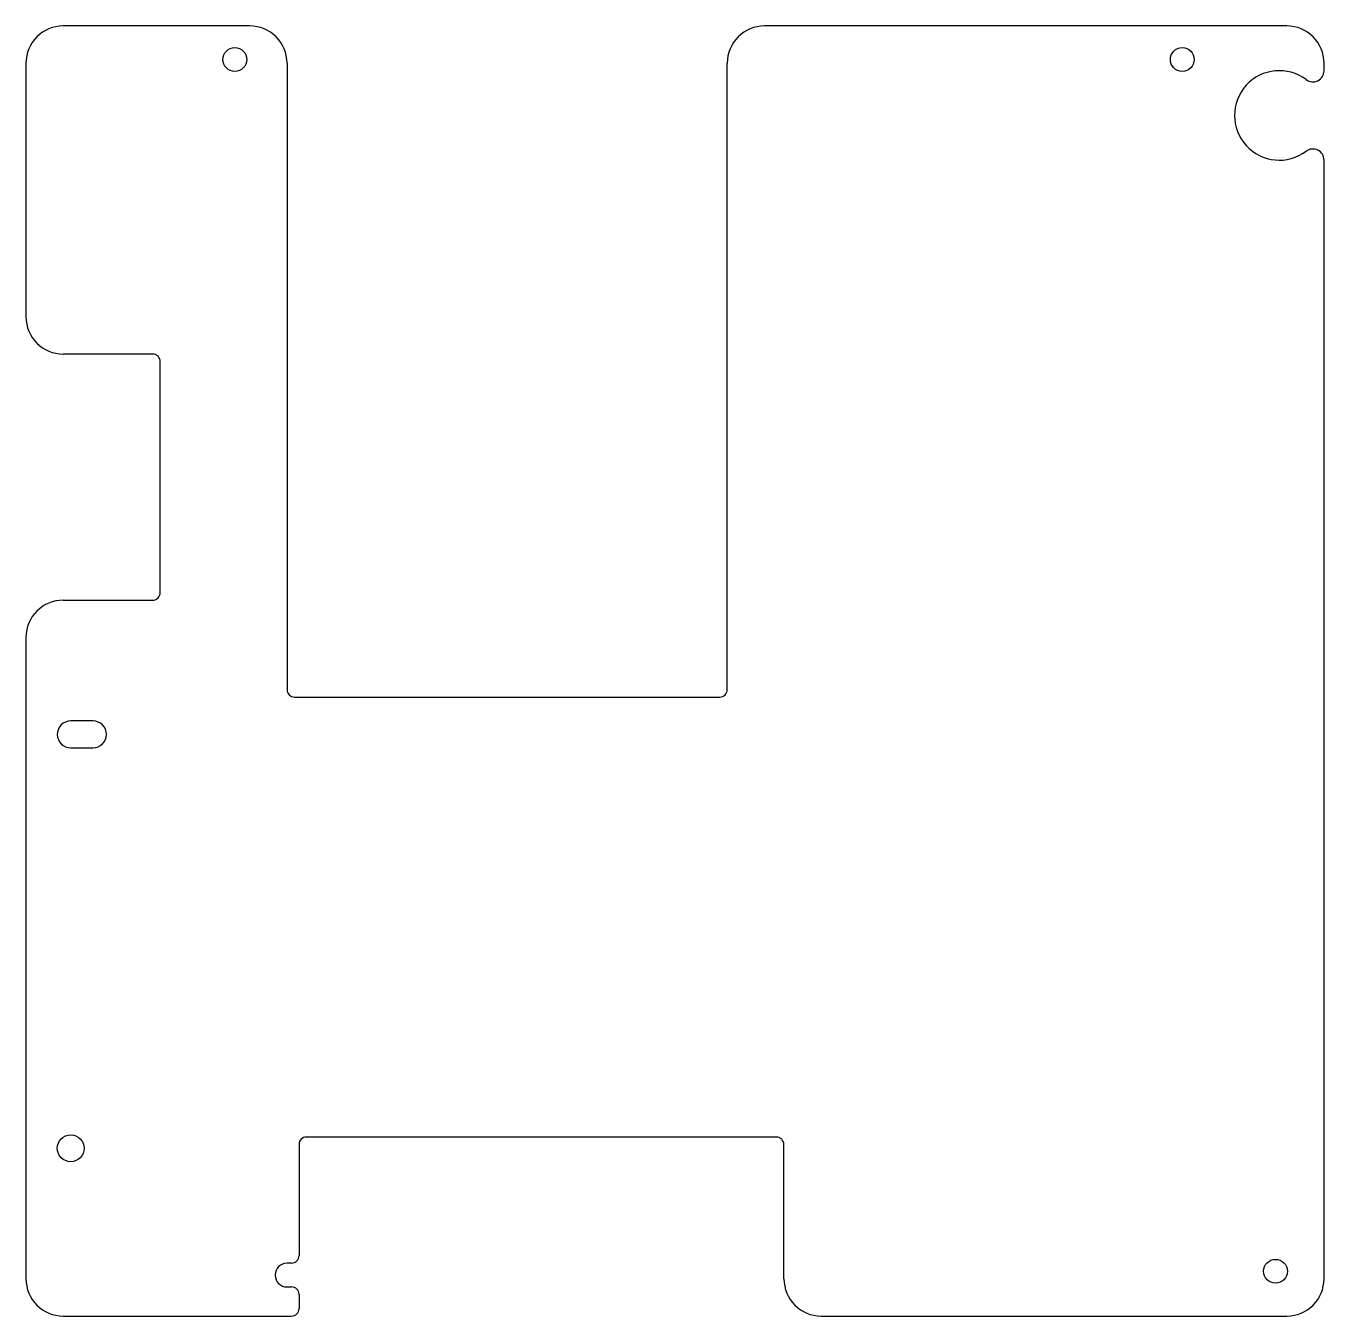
# Model space of a CAD drawing. Header units: millimetres. Extents: x 0 to 174, y -173 to 0.
import ezdxf

# ---------------------------------------------------------------- set-up
doc = ezdxf.new("R2010")
doc.units = ezdxf.units.MM

msp = doc.modelspace()

# ---------------------------------------------------------------- linework, layer by layer
at = {"color": 7, "linetype": 'Continuous', "lineweight": 25}
for p, q in [((30, 0), (5, 0)), ((169, 0), (99, 0)), ((0, -5), (0, -39)), ((35, -5), (35, -89)), ((94, -89), (94, -5)), ((174, -6), (174, -5)), ((174, -168), (174, -18)), ((17, -44), (5, -44)), ((18, -76), (18, -45)), ((5, -77), (17, -77)), ((0, -82), (0, -168)), ((36, -90), (93, -90)), ((9, -93.2), (6, -93.2)), ((6, -96.8), (9, -96.8)), ((100.6, -149), (37.6, -149)), ((36.6, -150), (36.6, -164.9)), ((101.6, -168), (101.6, -150)), ((35.6, -165.9), (35, -165.9)), ((35, -169.1), (35.6, -169.1)), ((36.6, -170.1), (36.6, -172)), ((5, -173), (35.6, -173)), ((106.6, -173), (169, -173))]:
    msp.add_line(p, q, dxfattribs=at)
for centre, radius in [((28, -4.5), 1.6), ((155, -4.5), 1.6), ((6, -150.5), 1.8), ((167.5, -167), 1.6)]:
    msp.add_circle(centre, radius, dxfattribs=at)
for centre, radius, start, end in [((5, -5), 5, 90, 180), ((30, -5), 5, 0, 90), ((99, -5), 5, 90, 180), ((169, -5), 5, 0, 90), ((168, -12), 6, 53.1301, 306.8699), ((172.5, -6), 1.5, 233.1301, 0), ((172.5, -18), 1.5, 0, 126.8699), ((5, -39), 5, 180, 270), ((17, -45), 1, 0, 90), ((17, -76), 1, 270, 0), ((5, -82), 5, 90, 180), ((36, -89), 1, 180, 270), ((93, -89), 1, 270, 0), ((6, -95), 1.8, 90, 270), ((9, -95), 1.8, 270, 90), ((37.6, -150), 1, 90, 180), ((100.6, -150), 1, 0, 90), ((35.6, -164.9), 1, 270, 0), ((35, -167.5), 1.6, 90, 270), ((5, -168), 5, 180, 270), ((106.6, -168), 5, 180, 270), ((169, -168), 5, 270, 0), ((35.6, -170.1), 1, 0, 90), ((35.6, -172), 1, 270, 0)]:
    msp.add_arc(centre, radius, start, end, dxfattribs=at)

doc.saveas('drawing.dxf')
